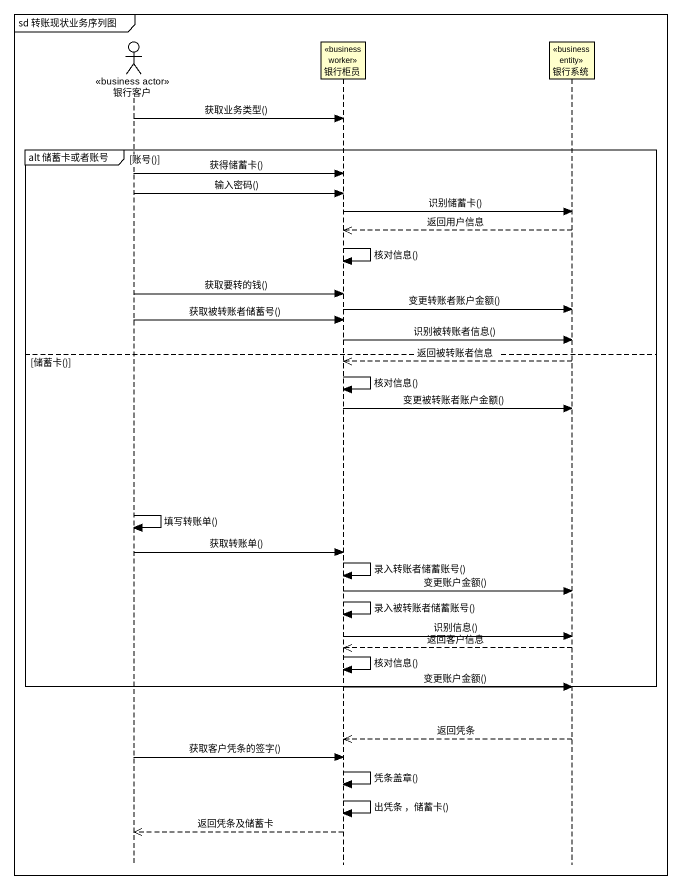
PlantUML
@startuml
mainframe sd 转账现状业务序列图
hide footbox
actor 银行客户 <<business actor>>
participant 银行柜员 <<business worker>>
participant 银行系统 <<business entity>>

银行客户 -> 银行柜员 : 获取业务类型()
group alt 储蓄卡或者账号 [账号()]
  银行客户 -> 银行柜员 : 获得储蓄卡()
  银行客户 -> 银行柜员 : 输入密码()
  银行柜员 -> 银行系统 : 识别储蓄卡()
  银行系统 -->> 银行柜员 : 返回用户信息
  银行柜员 -> 银行柜员 : 核对信息()
  银行客户 -> 银行柜员 : 获取要转的钱()
  银行柜员 -> 银行系统 : 变更转账者账户金额()
  银行客户 -> 银行柜员 : 获取被转账者储蓄号()
  银行柜员 -> 银行系统 : 识别被转账者信息()
else 储蓄卡()
  银行系统 -->> 银行柜员 : 返回被转账者信息
  银行柜员 -> 银行柜员 : 核对信息()
  银行柜员 -> 银行系统 : 变更被转账者账户金额()
  银行客户 -> 银行客户 : 填写转账单()
  银行客户 -> 银行柜员 : 获取转账单()
  银行柜员 -> 银行柜员 : 录入转账者储蓄账号()
  银行柜员 -> 银行系统 : 变更账户金额()
  银行柜员 -> 银行柜员 : 录入被转账者储蓄账号()
  银行柜员 -> 银行系统 : 识别信息()
  银行系统 -->> 银行柜员 : 返回客户信息
  银行柜员 -> 银行柜员 : 核对信息()
  银行柜员 -> 银行系统 : 变更账户金额()
end
银行系统 -->> 银行柜员 : 返回凭条
银行客户 -> 银行柜员 : 获取客户凭条的签字()
银行柜员 -> 银行柜员 : 凭条盖章()
银行柜员 -> 银行柜员 : 出凭条 ，储蓄卡()
银行柜员 -->> 银行客户 : 返回凭条及储蓄卡
@enduml
